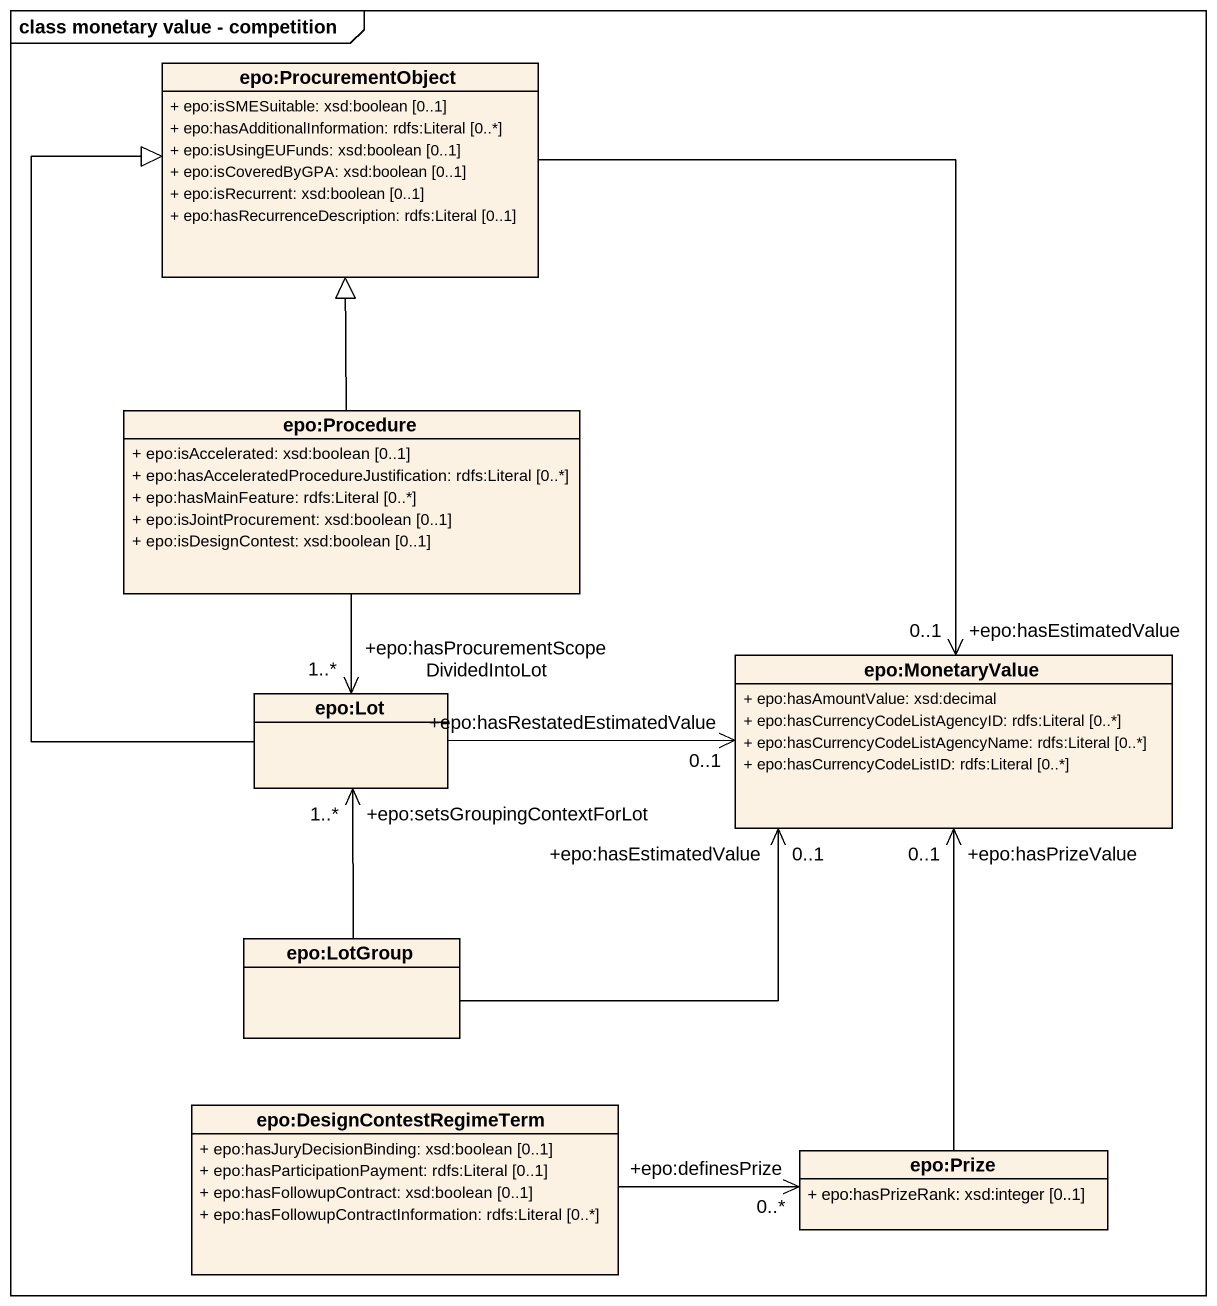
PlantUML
@startuml
mainframe class monetary value - competition
hide circle
hide empty members
skinparam classAttributeIconSize 0
class "epo:ProcurementObject" as epo_ProcurementObject {
  + epo:isSMESuitable: xsd:boolean [0..1]
  + epo:hasAdditionalInformation: rdfs:Literal [0..*]
  + epo:isUsingEUFunds: xsd:boolean [0..1]
  + epo:isCoveredByGPA: xsd:boolean [0..1]
  + epo:isRecurrent: xsd:boolean [0..1]
  + epo:hasRecurrenceDescription: rdfs:Literal [0..1]
}
class "epo:Procedure" as epo_Procedure {
  + epo:isAccelerated: xsd:boolean [0..1]
  + epo:hasAcceleratedProcedureJustification: rdfs:Literal [0..*]
  + epo:hasMainFeature: rdfs:Literal [0..*]
  + epo:isJointProcurement: xsd:boolean [0..1]
  + epo:isDesignContest: xsd:boolean [0..1]
}
class "epo:MonetaryValue" as epo_MonetaryValue {
  + epo:hasAmountValue: xsd:decimal
  + epo:hasCurrencyCodeListAgencyID: rdfs:Literal [0..*]
  + epo:hasCurrencyCodeListAgencyName: rdfs:Literal [0..*]
  + epo:hasCurrencyCodeListID: rdfs:Literal [0..*]
}
class "epo:Lot" as epo_Lot
class "epo:LotGroup" as epo_LotGroup
class "epo:DesignContestRegimeTerm" as epo_DesignContestRegimeTerm {
  + epo:hasJuryDecisionBinding: xsd:boolean [0..1]
  + epo:hasParticipationPayment: rdfs:Literal [0..1]
  + epo:hasFollowupContract: xsd:boolean [0..1]
  + epo:hasFollowupContractInformation: rdfs:Literal [0..*]
}
class "epo:Prize" as epo_Prize {
  + epo:hasPrizeRank: xsd:integer [0..1]
}
epo_ProcurementObject --> "+epo:hasEstimatedValue\n0..1" epo_MonetaryValue
epo_Procedure -up-|> epo_ProcurementObject
epo_Procedure --> "+epo:hasProcurementScopeDividedIntoLot\n1..*" epo_Lot
epo_Lot -up-|> epo_ProcurementObject
epo_Lot -right-> "+epo:hasRestatedEstimatedValue\n0..1" epo_MonetaryValue
epo_LotGroup -right-> "+epo:hasEstimatedValue\n0..1" epo_MonetaryValue
epo_LotGroup -up-> "+epo:setsGroupingContextForLot\n1..*" epo_Lot
epo_DesignContestRegimeTerm -right-> "+epo:definesPrize\n0..*" epo_Prize
epo_Prize -up-> "+epo:hasPrizeValue\n0..1" epo_MonetaryValue
@enduml
